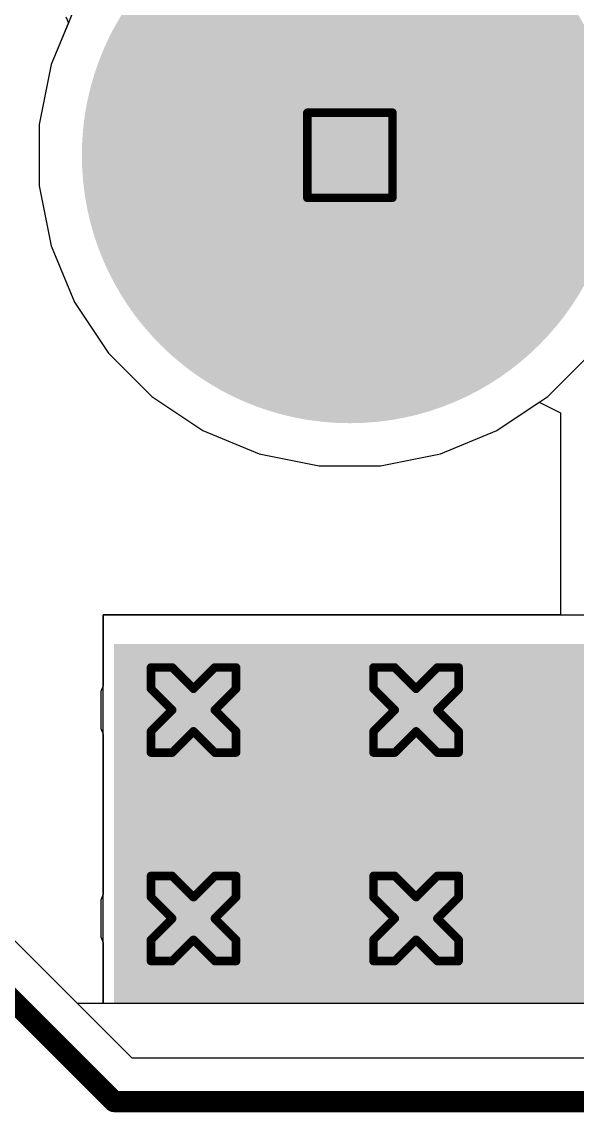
# Model space of a CAD drawing. Header units: inches. Extents: x -6 to 328, y -6 to 90.
# Drawn here: x -1.96 to 1.36, y -5.71 to 0.8 of the extents above; entities that cross this region are included whole.
import ezdxf

# ---------------------------------------------------------------- set-up
doc = ezdxf.new("R2010")
doc.units = ezdxf.units.IN
for name, color, linetype in [('Board Outline', 216, 'Continuous'), ('Bottom Layer', 5, 'Continuous'), ('Bottom Solder', 6, 'Continuous'), ('Drill Drawing', 1, 'Continuous'), ('GND', 76, 'Continuous'), ('Pad Holes', 156, 'Continuous'), ('PWR', 16, 'Continuous'), ('Top Layer', 1, 'Continuous'), ('Top Solder', 216, 'Continuous'), ('Via Holes', 16, 'Continuous')]:
    doc.layers.add(name, color=color, linetype=linetype)

msp = doc.modelspace()

# ---------------------------------------------------------------- hatches: boundary and pattern name
at = {"layer": 'Bottom Layer'}
msp.add_hatch(color=5, dxfattribs=at).paths.add_polyline_path([(-1.4074, -5.065), (4.4299, -5.065), (4.4299, -2.918), (-1.4074, -2.918)])
h = msp.add_hatch(color=5, dxfattribs=at)
edge = h.paths.add_edge_path()
edge.add_arc((-0.9335, -3.3126), 0.3, 0, 360)
h = msp.add_hatch(color=5, dxfattribs=at)
edge = h.paths.add_edge_path()
edge.add_arc((0.3952, -3.3126), 0.3, 0, 360)
h = msp.add_hatch(color=5, dxfattribs=at)
edge = h.paths.add_edge_path()
edge.add_arc((-0.9335, -4.557), 0.3, 0, 360)
h = msp.add_hatch(color=5, dxfattribs=at)
edge = h.paths.add_edge_path()
edge.add_arc((0.3952, -4.557), 0.3, 0, 360)
at = {"layer": 'Bottom Solder'}
h = msp.add_hatch(color=6, dxfattribs=at)
edge = h.paths.add_edge_path()
edge.add_arc((0, 0), 0.1016, 0, 360)
at = {"layer": 'GND'}
h = msp.add_hatch(color=76, dxfattribs=at)
edge = h.paths.add_edge_path()
edge.add_arc((-0.9335, -3.3126), 0.3, 0, 360)
h = msp.add_hatch(color=76, dxfattribs=at)
edge = h.paths.add_edge_path()
edge.add_arc((0.3952, -3.3126), 0.3, 0, 360)
h = msp.add_hatch(color=76, dxfattribs=at)
edge = h.paths.add_edge_path()
edge.add_arc((-0.9335, -4.557), 0.3, 0, 360)
h = msp.add_hatch(color=76, dxfattribs=at)
edge = h.paths.add_edge_path()
edge.add_arc((0.3952, -4.557), 0.3, 0, 360)
at = {"layer": 'Pad Holes'}
h = msp.add_hatch(color=7, dxfattribs=at)
edge = h.paths.add_edge_path()
edge.add_arc((0, 0), 1.6, 0, 360)
at = {"layer": 'PWR'}
h = msp.add_hatch(color=16, dxfattribs=at)
edge = h.paths.add_edge_path()
edge.add_arc((-0.9335, -3.3126), 0.3, 0, 360)
h = msp.add_hatch(color=16, dxfattribs=at)
edge = h.paths.add_edge_path()
edge.add_arc((0.3952, -3.3126), 0.3, 0, 360)
h = msp.add_hatch(color=16, dxfattribs=at)
edge = h.paths.add_edge_path()
edge.add_arc((-0.9335, -4.557), 0.3, 0, 360)
h = msp.add_hatch(color=16, dxfattribs=at)
edge = h.paths.add_edge_path()
edge.add_arc((0.3952, -4.557), 0.3, 0, 360)
at = {"layer": 'Top Layer'}
h = msp.add_hatch(color=1, dxfattribs=at)
edge = h.paths.add_edge_path()
edge.add_arc((-0.9335, -3.3126), 0.3, 0, 360)
h = msp.add_hatch(color=1, dxfattribs=at)
edge = h.paths.add_edge_path()
edge.add_arc((0.3952, -3.3126), 0.3, 0, 360)
h = msp.add_hatch(color=1, dxfattribs=at)
edge = h.paths.add_edge_path()
edge.add_arc((-0.9335, -4.557), 0.3, 0, 360)
h = msp.add_hatch(color=1, dxfattribs=at)
edge = h.paths.add_edge_path()
edge.add_arc((0.3952, -4.557), 0.3, 0, 360)
at = {"layer": 'Top Solder'}
h = msp.add_hatch(color=216, dxfattribs=at)
edge = h.paths.add_edge_path()
edge.add_arc((0, 0), 0.1016, 0, 360)
at = {"layer": 'Via Holes'}
h = msp.add_hatch(color=7, dxfattribs=at)
edge = h.paths.add_edge_path()
edge.add_arc((-0.9335, -3.3126), 0.15, 0, 360)
h = msp.add_hatch(color=7, dxfattribs=at)
edge = h.paths.add_edge_path()
edge.add_arc((0.3952, -3.3126), 0.15, 0, 360)
h = msp.add_hatch(color=7, dxfattribs=at)
edge = h.paths.add_edge_path()
edge.add_arc((-0.9335, -4.557), 0.15, 0, 360)
h = msp.add_hatch(color=7, dxfattribs=at)
edge = h.paths.add_edge_path()
edge.add_arc((0.3952, -4.557), 0.15, 0, 360)

# ---------------------------------------------------------------- linework, layer by layer
at = {"layer": 'Board Outline'}
for points in [[(-5.65, -1.4074, 0.127, 0.127, 0), (-1.4074, -5.65, 0.127, 0.127, 0)], [(-1.4074, -5.65, 0.127, 0.127, 0), (32.4074, -5.65, 0.127, 0.127, 0)]]:
    msp.add_lwpolyline(points, format="xyseb", dxfattribs=at)
msp.add_lwpolyline([(-1.4391, -5.65, 0.0635, 0.0635, 1), (-1.3756, -5.65, 0.0635, 0.0635, 1)], format="xyseb", close=True, dxfattribs=at)
msp.add_lwpolyline([(-1.4391, -5.65, 0.0635, 0.0635, 1), (-1.3756, -5.65, 0.0635, 0.0635, 1)], format="xyseb", close=True, dxfattribs=at)
at = {"layer": 'Bottom Layer'}
for p, q in [((-1.643, 0.8782), (-1.7828, 0.5408)), ((-1.7828, 0.5408), (-1.854, 0.1826)), ((-1.854, 0.1826), (-1.854, -0.1826)), ((-1.854, -0.1826), (-1.7828, -0.5408)), ((-1.7828, -0.5408), (-1.643, -0.8782)), ((-1.643, -0.8782), (-1.4401, -1.1819)), ((-1.4401, -1.1819), (-1.1819, -1.4401)), ((1.1819, -1.4401), (1.4401, -1.1819)), ((-1.3001, -5.391), (-5.391, -1.3001)), ((-1.1819, -1.4401), (-0.8782, -1.643)), ((0.8782, -1.643), (1.1819, -1.4401)), ((-0.8782, -1.643), (-0.5408, -1.7828)), ((0.5408, -1.7828), (0.8782, -1.643)), ((-0.5408, -1.7828), (-0.1826, -1.854)), ((0.1826, -1.854), (0.5408, -1.7828)), ((-0.1826, -1.854), (0.1826, -1.854)), ((4.4999, -5.391), (-1.3001, -5.391))]:
    msp.add_line(p, q, dxfattribs=at)
at = {"layer": 'Drill Drawing'}
for points in [[(-0.254, 0.254, 0.0508, 0.0508, 0), (0.254, 0.254, 0.0508, 0.0508, 0)], [(-0.254, -0.254, 0.0508, 0.0508, 0), (-0.254, 0.254, 0.0508, 0.0508, 0)], [(0.254, -0.254, 0.0508, 0.0508, 0), (0.254, 0.254, 0.0508, 0.0508, 0)], [(-0.254, -0.254, 0.0508, 0.0508, 0), (0.254, -0.254, 0.0508, 0.0508, 0)], [(-1.1875, -3.1856, 0.0508, 0.0508, 0), (-1.1875, -3.0586, 0.0508, 0.0508, 0)], [(-1.1875, -3.0586, 0.0508, 0.0508, 0), (-1.0605, -3.0586, 0.0508, 0.0508, 0)], [(-1.0605, -3.0586, 0.0508, 0.0508, 0), (-0.9335, -3.1856, 0.0508, 0.0508, 0)], [(-0.9335, -3.1856, 0.0508, 0.0508, 0), (-0.8065, -3.0586, 0.0508, 0.0508, 0)], [(-0.8065, -3.0586, 0.0508, 0.0508, 0), (-0.6795, -3.0586, 0.0508, 0.0508, 0)], [(-0.6795, -3.1856, 0.0508, 0.0508, 0), (-0.6795, -3.0586, 0.0508, 0.0508, 0)], [(0.1412, -3.1856, 0.0508, 0.0508, 0), (0.1412, -3.0586, 0.0508, 0.0508, 0)], [(0.1412, -3.0586, 0.0508, 0.0508, 0), (0.2682, -3.0586, 0.0508, 0.0508, 0)], [(0.2682, -3.0586, 0.0508, 0.0508, 0), (0.3952, -3.1856, 0.0508, 0.0508, 0)], [(0.3952, -3.1856, 0.0508, 0.0508, 0), (0.5222, -3.0586, 0.0508, 0.0508, 0)], [(0.5222, -3.0586, 0.0508, 0.0508, 0), (0.6492, -3.0586, 0.0508, 0.0508, 0)], [(0.6492, -3.1856, 0.0508, 0.0508, 0), (0.6492, -3.0586, 0.0508, 0.0508, 0)], [(-1.1875, -3.1856, 0.0508, 0.0508, 0), (-1.0605, -3.3126, 0.0508, 0.0508, 0)], [(-0.8065, -3.3126, 0.0508, 0.0508, 0), (-0.6795, -3.1856, 0.0508, 0.0508, 0)], [(0.1412, -3.1856, 0.0508, 0.0508, 0), (0.2682, -3.3126, 0.0508, 0.0508, 0)], [(0.5222, -3.3126, 0.0508, 0.0508, 0), (0.6492, -3.1856, 0.0508, 0.0508, 0)], [(-1.1875, -3.4396, 0.0508, 0.0508, 0), (-1.0605, -3.3126, 0.0508, 0.0508, 0)], [(-0.8065, -3.3126, 0.0508, 0.0508, 0), (-0.6795, -3.4396, 0.0508, 0.0508, 0)], [(0.1412, -3.4396, 0.0508, 0.0508, 0), (0.2682, -3.3126, 0.0508, 0.0508, 0)], [(0.5222, -3.3126, 0.0508, 0.0508, 0), (0.6492, -3.4396, 0.0508, 0.0508, 0)], [(-1.1875, -3.5666, 0.0508, 0.0508, 0), (-1.1875, -3.4396, 0.0508, 0.0508, 0)], [(-1.0605, -3.5666, 0.0508, 0.0508, 0), (-0.9335, -3.4396, 0.0508, 0.0508, 0)], [(-0.9335, -3.4396, 0.0508, 0.0508, 0), (-0.8065, -3.5666, 0.0508, 0.0508, 0)], [(-0.6795, -3.5666, 0.0508, 0.0508, 0), (-0.6795, -3.4396, 0.0508, 0.0508, 0)], [(0.1412, -3.5666, 0.0508, 0.0508, 0), (0.1412, -3.4396, 0.0508, 0.0508, 0)], [(0.2682, -3.5666, 0.0508, 0.0508, 0), (0.3952, -3.4396, 0.0508, 0.0508, 0)], [(0.3952, -3.4396, 0.0508, 0.0508, 0), (0.5222, -3.5666, 0.0508, 0.0508, 0)], [(0.6492, -3.5666, 0.0508, 0.0508, 0), (0.6492, -3.4396, 0.0508, 0.0508, 0)], [(-1.1875, -3.5666, 0.0508, 0.0508, 0), (-1.0605, -3.5666, 0.0508, 0.0508, 0)], [(-0.8065, -3.5666, 0.0508, 0.0508, 0), (-0.6795, -3.5666, 0.0508, 0.0508, 0)], [(0.1412, -3.5666, 0.0508, 0.0508, 0), (0.2682, -3.5666, 0.0508, 0.0508, 0)], [(0.5222, -3.5666, 0.0508, 0.0508, 0), (0.6492, -3.5666, 0.0508, 0.0508, 0)], [(-1.1875, -4.43, 0.0508, 0.0508, 0), (-1.1875, -4.303, 0.0508, 0.0508, 0)], [(-1.1875, -4.303, 0.0508, 0.0508, 0), (-1.0605, -4.303, 0.0508, 0.0508, 0)], [(-1.0605, -4.303, 0.0508, 0.0508, 0), (-0.9335, -4.43, 0.0508, 0.0508, 0)], [(-0.9335, -4.43, 0.0508, 0.0508, 0), (-0.8065, -4.303, 0.0508, 0.0508, 0)], [(-0.8065, -4.303, 0.0508, 0.0508, 0), (-0.6795, -4.303, 0.0508, 0.0508, 0)], [(-0.6795, -4.43, 0.0508, 0.0508, 0), (-0.6795, -4.303, 0.0508, 0.0508, 0)], [(0.1412, -4.43, 0.0508, 0.0508, 0), (0.1412, -4.303, 0.0508, 0.0508, 0)], [(0.1412, -4.303, 0.0508, 0.0508, 0), (0.2682, -4.303, 0.0508, 0.0508, 0)], [(0.2682, -4.303, 0.0508, 0.0508, 0), (0.3952, -4.43, 0.0508, 0.0508, 0)], [(0.3952, -4.43, 0.0508, 0.0508, 0), (0.5222, -4.303, 0.0508, 0.0508, 0)], [(0.5222, -4.303, 0.0508, 0.0508, 0), (0.6492, -4.303, 0.0508, 0.0508, 0)], [(0.6492, -4.43, 0.0508, 0.0508, 0), (0.6492, -4.303, 0.0508, 0.0508, 0)], [(-1.1875, -4.43, 0.0508, 0.0508, 0), (-1.0605, -4.557, 0.0508, 0.0508, 0)], [(-0.8065, -4.557, 0.0508, 0.0508, 0), (-0.6795, -4.43, 0.0508, 0.0508, 0)], [(0.1412, -4.43, 0.0508, 0.0508, 0), (0.2682, -4.557, 0.0508, 0.0508, 0)], [(0.5222, -4.557, 0.0508, 0.0508, 0), (0.6492, -4.43, 0.0508, 0.0508, 0)], [(-1.1875, -4.684, 0.0508, 0.0508, 0), (-1.0605, -4.557, 0.0508, 0.0508, 0)], [(-0.8065, -4.557, 0.0508, 0.0508, 0), (-0.6795, -4.684, 0.0508, 0.0508, 0)], [(0.1412, -4.684, 0.0508, 0.0508, 0), (0.2682, -4.557, 0.0508, 0.0508, 0)], [(0.5222, -4.557, 0.0508, 0.0508, 0), (0.6492, -4.684, 0.0508, 0.0508, 0)], [(-1.1875, -4.811, 0.0508, 0.0508, 0), (-1.1875, -4.684, 0.0508, 0.0508, 0)], [(-1.0605, -4.811, 0.0508, 0.0508, 0), (-0.9335, -4.684, 0.0508, 0.0508, 0)], [(-0.9335, -4.684, 0.0508, 0.0508, 0), (-0.8065, -4.811, 0.0508, 0.0508, 0)], [(-0.6795, -4.811, 0.0508, 0.0508, 0), (-0.6795, -4.684, 0.0508, 0.0508, 0)], [(0.1412, -4.811, 0.0508, 0.0508, 0), (0.1412, -4.684, 0.0508, 0.0508, 0)], [(0.2682, -4.811, 0.0508, 0.0508, 0), (0.3952, -4.684, 0.0508, 0.0508, 0)], [(0.3952, -4.684, 0.0508, 0.0508, 0), (0.5222, -4.811, 0.0508, 0.0508, 0)], [(0.6492, -4.811, 0.0508, 0.0508, 0), (0.6492, -4.684, 0.0508, 0.0508, 0)], [(-1.1875, -4.811, 0.0508, 0.0508, 0), (-1.0605, -4.811, 0.0508, 0.0508, 0)], [(-0.8065, -4.811, 0.0508, 0.0508, 0), (-0.6795, -4.811, 0.0508, 0.0508, 0)], [(0.1412, -4.811, 0.0508, 0.0508, 0), (0.2682, -4.811, 0.0508, 0.0508, 0)], [(0.5222, -4.811, 0.0508, 0.0508, 0), (0.6492, -4.811, 0.0508, 0.0508, 0)]]:
    msp.add_lwpolyline(points, format="xyseb", dxfattribs=at)
for points in [[(-0.2667, 0.254, 0.0254, 0.0254, 1), (-0.2413, 0.254, 0.0254, 0.0254, 1)], [(-0.2667, 0.254, 0.0254, 0.0254, 1), (-0.2413, 0.254, 0.0254, 0.0254, 1)], [(0.2413, 0.254, 0.0254, 0.0254, 1), (0.2667, 0.254, 0.0254, 0.0254, 1)], [(0.2413, 0.254, 0.0254, 0.0254, 1), (0.2667, 0.254, 0.0254, 0.0254, 1)], [(-0.2667, -0.254, 0.0254, 0.0254, 1), (-0.2413, -0.254, 0.0254, 0.0254, 1)], [(-0.2667, -0.254, 0.0254, 0.0254, 1), (-0.2413, -0.254, 0.0254, 0.0254, 1)], [(0.2413, -0.254, 0.0254, 0.0254, 1), (0.2667, -0.254, 0.0254, 0.0254, 1)], [(0.2413, -0.254, 0.0254, 0.0254, 1), (0.2667, -0.254, 0.0254, 0.0254, 1)], [(-1.2002, -3.0586, 0.0254, 0.0254, 1), (-1.1748, -3.0586, 0.0254, 0.0254, 1)], [(-1.2002, -3.0586, 0.0254, 0.0254, 1), (-1.1748, -3.0586, 0.0254, 0.0254, 1)], [(-1.0732, -3.0586, 0.0254, 0.0254, 1), (-1.0478, -3.0586, 0.0254, 0.0254, 1)], [(-1.0732, -3.0586, 0.0254, 0.0254, 1), (-1.0478, -3.0586, 0.0254, 0.0254, 1)], [(-0.8192, -3.0586, 0.0254, 0.0254, 1), (-0.7938, -3.0586, 0.0254, 0.0254, 1)], [(-0.8192, -3.0586, 0.0254, 0.0254, 1), (-0.7938, -3.0586, 0.0254, 0.0254, 1)], [(-0.6922, -3.0586, 0.0254, 0.0254, 1), (-0.6668, -3.0586, 0.0254, 0.0254, 1)], [(-0.6922, -3.0586, 0.0254, 0.0254, 1), (-0.6668, -3.0586, 0.0254, 0.0254, 1)], [(0.1285, -3.0586, 0.0254, 0.0254, 1), (0.1539, -3.0586, 0.0254, 0.0254, 1)], [(0.1285, -3.0586, 0.0254, 0.0254, 1), (0.1539, -3.0586, 0.0254, 0.0254, 1)], [(0.2555, -3.0586, 0.0254, 0.0254, 1), (0.2809, -3.0586, 0.0254, 0.0254, 1)], [(0.2555, -3.0586, 0.0254, 0.0254, 1), (0.2809, -3.0586, 0.0254, 0.0254, 1)], [(0.5095, -3.0586, 0.0254, 0.0254, 1), (0.5349, -3.0586, 0.0254, 0.0254, 1)], [(0.5095, -3.0586, 0.0254, 0.0254, 1), (0.5349, -3.0586, 0.0254, 0.0254, 1)], [(0.6365, -3.0586, 0.0254, 0.0254, 1), (0.6619, -3.0586, 0.0254, 0.0254, 1)], [(0.6365, -3.0586, 0.0254, 0.0254, 1), (0.6619, -3.0586, 0.0254, 0.0254, 1)], [(-1.2002, -3.1856, 0.0254, 0.0254, 1), (-1.1748, -3.1856, 0.0254, 0.0254, 1)], [(-1.2002, -3.1856, 0.0254, 0.0254, 1), (-1.1748, -3.1856, 0.0254, 0.0254, 1)], [(-0.9462, -3.1856, 0.0254, 0.0254, 1), (-0.9208, -3.1856, 0.0254, 0.0254, 1)], [(-0.9462, -3.1856, 0.0254, 0.0254, 1), (-0.9208, -3.1856, 0.0254, 0.0254, 1)], [(-0.6922, -3.1856, 0.0254, 0.0254, 1), (-0.6668, -3.1856, 0.0254, 0.0254, 1)], [(-0.6922, -3.1856, 0.0254, 0.0254, 1), (-0.6668, -3.1856, 0.0254, 0.0254, 1)], [(0.1285, -3.1856, 0.0254, 0.0254, 1), (0.1539, -3.1856, 0.0254, 0.0254, 1)], [(0.1285, -3.1856, 0.0254, 0.0254, 1), (0.1539, -3.1856, 0.0254, 0.0254, 1)], [(0.3825, -3.1856, 0.0254, 0.0254, 1), (0.4079, -3.1856, 0.0254, 0.0254, 1)], [(0.3825, -3.1856, 0.0254, 0.0254, 1), (0.4079, -3.1856, 0.0254, 0.0254, 1)], [(0.6365, -3.1856, 0.0254, 0.0254, 1), (0.6619, -3.1856, 0.0254, 0.0254, 1)], [(0.6365, -3.1856, 0.0254, 0.0254, 1), (0.6619, -3.1856, 0.0254, 0.0254, 1)], [(-1.0732, -3.3126, 0.0254, 0.0254, 1), (-1.0478, -3.3126, 0.0254, 0.0254, 1)], [(-1.0732, -3.3126, 0.0254, 0.0254, 1), (-1.0478, -3.3126, 0.0254, 0.0254, 1)], [(-0.8192, -3.3126, 0.0254, 0.0254, 1), (-0.7938, -3.3126, 0.0254, 0.0254, 1)], [(-0.8192, -3.3126, 0.0254, 0.0254, 1), (-0.7938, -3.3126, 0.0254, 0.0254, 1)], [(0.2555, -3.3126, 0.0254, 0.0254, 1), (0.2809, -3.3126, 0.0254, 0.0254, 1)], [(0.2555, -3.3126, 0.0254, 0.0254, 1), (0.2809, -3.3126, 0.0254, 0.0254, 1)], [(0.5095, -3.3126, 0.0254, 0.0254, 1), (0.5349, -3.3126, 0.0254, 0.0254, 1)], [(0.5095, -3.3126, 0.0254, 0.0254, 1), (0.5349, -3.3126, 0.0254, 0.0254, 1)], [(-1.2002, -3.4396, 0.0254, 0.0254, 1), (-1.1748, -3.4396, 0.0254, 0.0254, 1)], [(-1.2002, -3.4396, 0.0254, 0.0254, 1), (-1.1748, -3.4396, 0.0254, 0.0254, 1)], [(-0.9462, -3.4396, 0.0254, 0.0254, 1), (-0.9208, -3.4396, 0.0254, 0.0254, 1)], [(-0.9462, -3.4396, 0.0254, 0.0254, 1), (-0.9208, -3.4396, 0.0254, 0.0254, 1)], [(-0.6922, -3.4396, 0.0254, 0.0254, 1), (-0.6668, -3.4396, 0.0254, 0.0254, 1)], [(-0.6922, -3.4396, 0.0254, 0.0254, 1), (-0.6668, -3.4396, 0.0254, 0.0254, 1)], [(0.1285, -3.4396, 0.0254, 0.0254, 1), (0.1539, -3.4396, 0.0254, 0.0254, 1)], [(0.1285, -3.4396, 0.0254, 0.0254, 1), (0.1539, -3.4396, 0.0254, 0.0254, 1)], [(0.3825, -3.4396, 0.0254, 0.0254, 1), (0.4079, -3.4396, 0.0254, 0.0254, 1)], [(0.3825, -3.4396, 0.0254, 0.0254, 1), (0.4079, -3.4396, 0.0254, 0.0254, 1)], [(0.6365, -3.4396, 0.0254, 0.0254, 1), (0.6619, -3.4396, 0.0254, 0.0254, 1)], [(0.6365, -3.4396, 0.0254, 0.0254, 1), (0.6619, -3.4396, 0.0254, 0.0254, 1)], [(-1.2002, -3.5666, 0.0254, 0.0254, 1), (-1.1748, -3.5666, 0.0254, 0.0254, 1)], [(-1.2002, -3.5666, 0.0254, 0.0254, 1), (-1.1748, -3.5666, 0.0254, 0.0254, 1)], [(-1.0732, -3.5666, 0.0254, 0.0254, 1), (-1.0478, -3.5666, 0.0254, 0.0254, 1)], [(-1.0732, -3.5666, 0.0254, 0.0254, 1), (-1.0478, -3.5666, 0.0254, 0.0254, 1)], [(-0.8192, -3.5666, 0.0254, 0.0254, 1), (-0.7938, -3.5666, 0.0254, 0.0254, 1)], [(-0.8192, -3.5666, 0.0254, 0.0254, 1), (-0.7938, -3.5666, 0.0254, 0.0254, 1)], [(-0.6922, -3.5666, 0.0254, 0.0254, 1), (-0.6668, -3.5666, 0.0254, 0.0254, 1)], [(-0.6922, -3.5666, 0.0254, 0.0254, 1), (-0.6668, -3.5666, 0.0254, 0.0254, 1)], [(0.1285, -3.5666, 0.0254, 0.0254, 1), (0.1539, -3.5666, 0.0254, 0.0254, 1)], [(0.1285, -3.5666, 0.0254, 0.0254, 1), (0.1539, -3.5666, 0.0254, 0.0254, 1)], [(0.2555, -3.5666, 0.0254, 0.0254, 1), (0.2809, -3.5666, 0.0254, 0.0254, 1)], [(0.2555, -3.5666, 0.0254, 0.0254, 1), (0.2809, -3.5666, 0.0254, 0.0254, 1)], [(0.5095, -3.5666, 0.0254, 0.0254, 1), (0.5349, -3.5666, 0.0254, 0.0254, 1)], [(0.5095, -3.5666, 0.0254, 0.0254, 1), (0.5349, -3.5666, 0.0254, 0.0254, 1)], [(0.6365, -3.5666, 0.0254, 0.0254, 1), (0.6619, -3.5666, 0.0254, 0.0254, 1)], [(0.6365, -3.5666, 0.0254, 0.0254, 1), (0.6619, -3.5666, 0.0254, 0.0254, 1)], [(-1.2002, -4.303, 0.0254, 0.0254, 1), (-1.1748, -4.303, 0.0254, 0.0254, 1)], [(-1.2002, -4.303, 0.0254, 0.0254, 1), (-1.1748, -4.303, 0.0254, 0.0254, 1)], [(-1.0732, -4.303, 0.0254, 0.0254, 1), (-1.0478, -4.303, 0.0254, 0.0254, 1)], [(-1.0732, -4.303, 0.0254, 0.0254, 1), (-1.0478, -4.303, 0.0254, 0.0254, 1)], [(-0.8192, -4.303, 0.0254, 0.0254, 1), (-0.7938, -4.303, 0.0254, 0.0254, 1)], [(-0.8192, -4.303, 0.0254, 0.0254, 1), (-0.7938, -4.303, 0.0254, 0.0254, 1)], [(-0.6922, -4.303, 0.0254, 0.0254, 1), (-0.6668, -4.303, 0.0254, 0.0254, 1)], [(-0.6922, -4.303, 0.0254, 0.0254, 1), (-0.6668, -4.303, 0.0254, 0.0254, 1)], [(0.1285, -4.303, 0.0254, 0.0254, 1), (0.1539, -4.303, 0.0254, 0.0254, 1)], [(0.1285, -4.303, 0.0254, 0.0254, 1), (0.1539, -4.303, 0.0254, 0.0254, 1)], [(0.2555, -4.303, 0.0254, 0.0254, 1), (0.2809, -4.303, 0.0254, 0.0254, 1)], [(0.2555, -4.303, 0.0254, 0.0254, 1), (0.2809, -4.303, 0.0254, 0.0254, 1)], [(0.5095, -4.303, 0.0254, 0.0254, 1), (0.5349, -4.303, 0.0254, 0.0254, 1)], [(0.5095, -4.303, 0.0254, 0.0254, 1), (0.5349, -4.303, 0.0254, 0.0254, 1)], [(0.6365, -4.303, 0.0254, 0.0254, 1), (0.6619, -4.303, 0.0254, 0.0254, 1)], [(0.6365, -4.303, 0.0254, 0.0254, 1), (0.6619, -4.303, 0.0254, 0.0254, 1)], [(-1.2002, -4.43, 0.0254, 0.0254, 1), (-1.1748, -4.43, 0.0254, 0.0254, 1)], [(-1.2002, -4.43, 0.0254, 0.0254, 1), (-1.1748, -4.43, 0.0254, 0.0254, 1)], [(-0.9462, -4.43, 0.0254, 0.0254, 1), (-0.9208, -4.43, 0.0254, 0.0254, 1)], [(-0.9462, -4.43, 0.0254, 0.0254, 1), (-0.9208, -4.43, 0.0254, 0.0254, 1)], [(-0.6922, -4.43, 0.0254, 0.0254, 1), (-0.6668, -4.43, 0.0254, 0.0254, 1)], [(-0.6922, -4.43, 0.0254, 0.0254, 1), (-0.6668, -4.43, 0.0254, 0.0254, 1)], [(0.1285, -4.43, 0.0254, 0.0254, 1), (0.1539, -4.43, 0.0254, 0.0254, 1)], [(0.1285, -4.43, 0.0254, 0.0254, 1), (0.1539, -4.43, 0.0254, 0.0254, 1)], [(0.3825, -4.43, 0.0254, 0.0254, 1), (0.4079, -4.43, 0.0254, 0.0254, 1)], [(0.3825, -4.43, 0.0254, 0.0254, 1), (0.4079, -4.43, 0.0254, 0.0254, 1)], [(0.6365, -4.43, 0.0254, 0.0254, 1), (0.6619, -4.43, 0.0254, 0.0254, 1)], [(0.6365, -4.43, 0.0254, 0.0254, 1), (0.6619, -4.43, 0.0254, 0.0254, 1)], [(-1.0732, -4.557, 0.0254, 0.0254, 1), (-1.0478, -4.557, 0.0254, 0.0254, 1)], [(-1.0732, -4.557, 0.0254, 0.0254, 1), (-1.0478, -4.557, 0.0254, 0.0254, 1)], [(-0.8192, -4.557, 0.0254, 0.0254, 1), (-0.7938, -4.557, 0.0254, 0.0254, 1)], [(-0.8192, -4.557, 0.0254, 0.0254, 1), (-0.7938, -4.557, 0.0254, 0.0254, 1)], [(0.2555, -4.557, 0.0254, 0.0254, 1), (0.2809, -4.557, 0.0254, 0.0254, 1)], [(0.2555, -4.557, 0.0254, 0.0254, 1), (0.2809, -4.557, 0.0254, 0.0254, 1)], [(0.5095, -4.557, 0.0254, 0.0254, 1), (0.5349, -4.557, 0.0254, 0.0254, 1)], [(0.5095, -4.557, 0.0254, 0.0254, 1), (0.5349, -4.557, 0.0254, 0.0254, 1)], [(-1.2002, -4.684, 0.0254, 0.0254, 1), (-1.1748, -4.684, 0.0254, 0.0254, 1)], [(-1.2002, -4.684, 0.0254, 0.0254, 1), (-1.1748, -4.684, 0.0254, 0.0254, 1)], [(-0.9462, -4.684, 0.0254, 0.0254, 1), (-0.9208, -4.684, 0.0254, 0.0254, 1)], [(-0.9462, -4.684, 0.0254, 0.0254, 1), (-0.9208, -4.684, 0.0254, 0.0254, 1)], [(-0.6922, -4.684, 0.0254, 0.0254, 1), (-0.6668, -4.684, 0.0254, 0.0254, 1)], [(-0.6922, -4.684, 0.0254, 0.0254, 1), (-0.6668, -4.684, 0.0254, 0.0254, 1)], [(0.1285, -4.684, 0.0254, 0.0254, 1), (0.1539, -4.684, 0.0254, 0.0254, 1)], [(0.1285, -4.684, 0.0254, 0.0254, 1), (0.1539, -4.684, 0.0254, 0.0254, 1)], [(0.3825, -4.684, 0.0254, 0.0254, 1), (0.4079, -4.684, 0.0254, 0.0254, 1)], [(0.3825, -4.684, 0.0254, 0.0254, 1), (0.4079, -4.684, 0.0254, 0.0254, 1)], [(0.6365, -4.684, 0.0254, 0.0254, 1), (0.6619, -4.684, 0.0254, 0.0254, 1)], [(0.6365, -4.684, 0.0254, 0.0254, 1), (0.6619, -4.684, 0.0254, 0.0254, 1)], [(-1.2002, -4.811, 0.0254, 0.0254, 1), (-1.1748, -4.811, 0.0254, 0.0254, 1)], [(-1.2002, -4.811, 0.0254, 0.0254, 1), (-1.1748, -4.811, 0.0254, 0.0254, 1)], [(-1.0732, -4.811, 0.0254, 0.0254, 1), (-1.0478, -4.811, 0.0254, 0.0254, 1)], [(-1.0732, -4.811, 0.0254, 0.0254, 1), (-1.0478, -4.811, 0.0254, 0.0254, 1)], [(-0.8192, -4.811, 0.0254, 0.0254, 1), (-0.7938, -4.811, 0.0254, 0.0254, 1)], [(-0.8192, -4.811, 0.0254, 0.0254, 1), (-0.7938, -4.811, 0.0254, 0.0254, 1)], [(-0.6922, -4.811, 0.0254, 0.0254, 1), (-0.6668, -4.811, 0.0254, 0.0254, 1)], [(-0.6922, -4.811, 0.0254, 0.0254, 1), (-0.6668, -4.811, 0.0254, 0.0254, 1)], [(0.1285, -4.811, 0.0254, 0.0254, 1), (0.1539, -4.811, 0.0254, 0.0254, 1)], [(0.1285, -4.811, 0.0254, 0.0254, 1), (0.1539, -4.811, 0.0254, 0.0254, 1)], [(0.2555, -4.811, 0.0254, 0.0254, 1), (0.2809, -4.811, 0.0254, 0.0254, 1)], [(0.2555, -4.811, 0.0254, 0.0254, 1), (0.2809, -4.811, 0.0254, 0.0254, 1)], [(0.5095, -4.811, 0.0254, 0.0254, 1), (0.5349, -4.811, 0.0254, 0.0254, 1)], [(0.5095, -4.811, 0.0254, 0.0254, 1), (0.5349, -4.811, 0.0254, 0.0254, 1)], [(0.6365, -4.811, 0.0254, 0.0254, 1), (0.6619, -4.811, 0.0254, 0.0254, 1)], [(0.6365, -4.811, 0.0254, 0.0254, 1), (0.6619, -4.811, 0.0254, 0.0254, 1)]]:
    msp.add_lwpolyline(points, format="xyseb", close=True, dxfattribs=at)
at = {"layer": 'GND'}
for p, q in [((-1.643, 0.8782), (-1.7828, 0.5408)), ((-1.7828, 0.5408), (-1.854, 0.1826)), ((-1.854, 0.1826), (-1.854, -0.1826)), ((-1.854, -0.1826), (-1.7828, -0.5408)), ((-1.7828, -0.5408), (-1.643, -0.8782)), ((-1.643, -0.8782), (-1.4401, -1.1819)), ((-1.4401, -1.1819), (-1.1819, -1.4401)), ((1.1819, -1.4401), (1.4401, -1.1819)), ((-1.3001, -5.391), (-5.391, -1.3001)), ((-1.1819, -1.4401), (-0.8782, -1.643)), ((0.8782, -1.643), (1.1819, -1.4401)), ((-0.8782, -1.643), (-0.5408, -1.7828)), ((0.5408, -1.7828), (0.8782, -1.643)), ((-0.5408, -1.7828), (-0.1826, -1.854)), ((0.1826, -1.854), (0.5408, -1.7828)), ((-0.1826, -1.854), (0.1826, -1.854)), ((32.3001, -5.391), (-1.3001, -5.391))]:
    msp.add_line(p, q, dxfattribs=at)
at = {"layer": 'PWR'}
for p, q in [((-1.6792, 0.7907), (-1.7828, 0.5408)), ((-1.6948, 0.8261), (-1.6792, 0.7907)), ((-1.7828, 0.5408), (-1.854, 0.1826)), ((-1.854, 0.1826), (-1.854, -0.1826)), ((-1.854, -0.1826), (-1.7828, -0.5408)), ((-1.7828, -0.5408), (-1.643, -0.8782)), ((-1.643, -0.8782), (-1.4401, -1.1819)), ((-1.4401, -1.1819), (-1.1819, -1.4401)), ((-1.6262, -5.065), (-5.391, -1.3001)), ((-1.1819, -1.4401), (-0.8782, -1.643)), ((0.8782, -1.643), (1.1299, -1.4748)), ((1.1299, -1.4748), (1.2569, -1.5389)), ((1.2569, -1.5389), (1.2569, -2.7432)), ((-0.8782, -1.643), (-0.5408, -1.7828)), ((0.5408, -1.7828), (0.8782, -1.643)), ((-0.5408, -1.7828), (-0.1826, -1.854)), ((0.1826, -1.854), (0.5408, -1.7828)), ((-0.1826, -1.854), (0.1826, -1.854)), ((-1.4732, -5.065), (-1.4732, -2.7432)), ((-1.4732, -2.7432), (2.159, -2.7432)), ((1.2569, -2.7432), (-1.4732, -2.7432)), ((-1.4732, -2.7432), (-1.4732, -3.1677)), ((-1.4732, -3.1677), (-1.4875, -3.2024)), ((-1.4875, -3.2024), (-1.4875, -3.4228)), ((-1.4875, -3.4228), (-1.4732, -3.4574)), ((-1.4732, -3.4574), (-1.4732, -4.4121)), ((-1.4732, -4.4121), (-1.4875, -4.4468)), ((-1.4875, -4.4468), (-1.4875, -4.6672)), ((-1.4875, -4.6672), (-1.4732, -4.7018)), ((-1.4732, -4.7018), (-1.4732, -5.065)), ((-1.4732, -5.065), (-1.6262, -5.065)), ((2.159, -5.065), (-1.4732, -5.065))]:
    msp.add_line(p, q, dxfattribs=at)
at = {"layer": 'Top Layer'}
for p, q in [((-1.643, 0.8782), (-1.7828, 0.5408)), ((-1.7828, 0.5408), (-1.854, 0.1826)), ((-1.854, 0.1826), (-1.854, -0.1826)), ((-1.854, -0.1826), (-1.7828, -0.5408)), ((-1.7828, -0.5408), (-1.643, -0.8782)), ((-1.643, -0.8782), (-1.4401, -1.1819)), ((-1.4401, -1.1819), (-1.1819, -1.4401)), ((1.1819, -1.4401), (1.4401, -1.1819)), ((-1.3001, -5.391), (-5.391, -1.3001)), ((-1.1819, -1.4401), (-0.8782, -1.643)), ((0.8782, -1.643), (1.1819, -1.4401)), ((-0.8782, -1.643), (-0.5408, -1.7828)), ((0.5408, -1.7828), (0.8782, -1.643)), ((-0.5408, -1.7828), (-0.1826, -1.854)), ((0.1826, -1.854), (0.5408, -1.7828)), ((-0.1826, -1.854), (0.1826, -1.854)), ((4.5568, -5.391), (-1.3001, -5.391))]:
    msp.add_line(p, q, dxfattribs=at)

doc.saveas('drawing.dxf')
